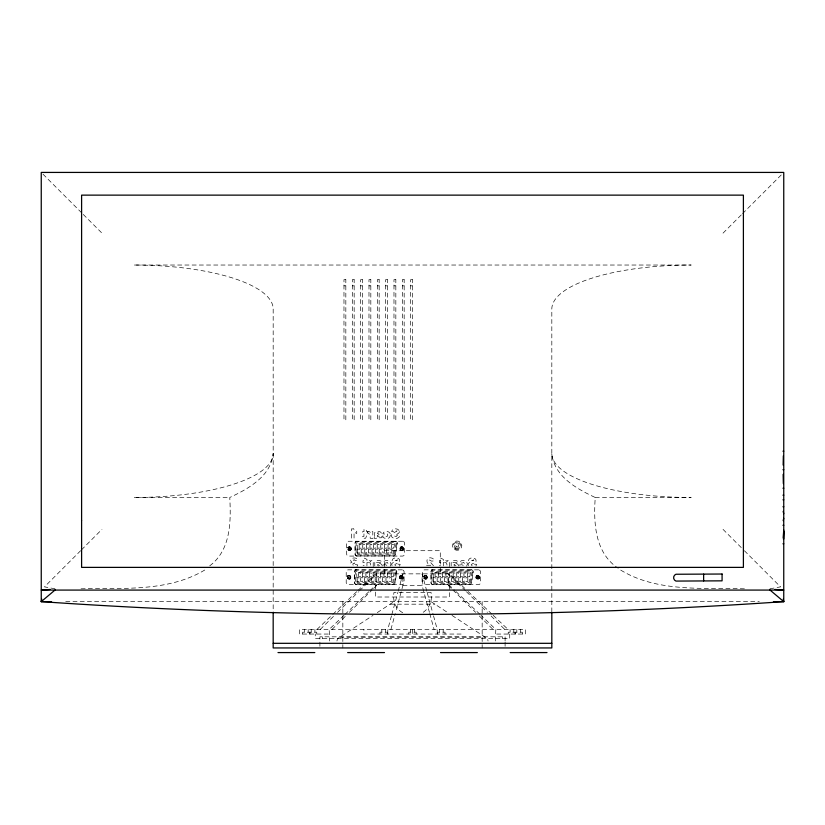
<?xml version="1.0" encoding="UTF-8"?>
<svg xmlns="http://www.w3.org/2000/svg" width="825" height="825" viewBox="0 0 825 825"><rect width="100%" height="100%" fill="white"/><g stroke="black" fill="none" stroke-linecap="round" stroke-linejoin="round"><path stroke-width="0.62" stroke-dasharray="4.12 3.09" d="M367.95 579.49L367.95 577.727L369.796 577.727L369.796 581.522L367.95 581.522L367.95 579.769M368.393 550.904L368.393 549.141L370.25 549.141L370.25 552.936L368.393 552.936L368.393 551.183M369.528 574.747L369.528 572.983L371.374 572.983L371.374 576.788L369.528 576.788L369.528 575.025M369.971 546.16L369.982 544.397L371.827 544.397L371.827 548.202L369.982 548.202L369.971 546.439M380.346 574.747L380.346 572.983L382.192 572.983L382.192 576.788L380.346 576.788L380.346 575.025M380.799 546.16L380.799 544.397L382.645 544.397L382.645 548.202L380.799 548.202L380.799 546.439M383.955 575.025L383.955 576.788L385.801 576.788L385.801 572.983L383.955 572.983L383.955 574.747M384.409 546.439L384.409 548.202L386.255 548.202L386.255 544.397L384.409 544.397L384.409 546.16M387.554 575.025L387.554 576.788L389.41 576.788L389.41 572.983L387.554 572.983L387.554 574.747M388.008 546.439L388.008 548.202L389.864 548.202L389.864 544.397L388.008 544.397L388.008 546.16M391.163 575.025L391.163 576.788L393.009 576.788L393.009 572.983L391.163 572.983L391.163 574.747M391.617 546.439L391.617 548.202L393.463 548.202L393.463 544.397L391.617 544.397L391.617 546.16M444.335 579.49L444.335 577.727L446.191 577.727L446.191 581.522L444.335 581.522L444.335 579.769M445.912 574.747L445.923 572.983L447.769 572.983L447.769 576.788L445.923 576.788L445.912 575.025M456.741 574.747L456.741 572.983L458.587 572.983L458.587 576.788L456.741 576.788L456.741 575.025M460.35 575.025L460.35 576.788L462.196 576.788L462.196 572.983L460.35 572.983L460.35 574.747M463.949 575.025L463.949 576.788L465.805 576.788L465.805 572.983L463.949 572.983L463.949 574.747M467.558 575.025L467.558 576.788L469.404 576.788L469.404 572.983L467.558 572.983L467.558 574.747M357.122 579.49L357.122 577.727L358.968 577.727L358.968 581.532L357.122 581.532L357.122 579.769M357.576 550.904L357.576 549.141L359.422 549.141L359.422 552.946L357.576 552.946L357.576 551.183M358.7 574.747L358.7 572.983L360.556 572.983L360.556 576.788L358.7 576.788L358.7 575.025M359.153 546.16L359.153 544.397L360.999 544.397L360.999 548.202L359.153 548.202L359.153 546.439M364.341 579.769L364.341 581.532L366.187 581.532L366.187 577.727L364.341 577.727L364.341 579.49M364.794 551.183L364.794 552.946L366.64 552.946L366.64 549.141L364.794 549.141L364.794 550.904M365.918 575.025L365.918 576.788L367.764 576.788L367.764 572.983L365.918 572.983L365.918 574.747M366.372 546.439L366.372 548.202L368.218 548.202L368.218 544.397L366.372 544.397L366.372 546.16M373.137 575.025L373.127 576.788L374.983 576.788L374.983 572.983L373.127 572.983L373.137 574.747M373.591 546.439L373.581 548.202L375.427 548.202L375.427 544.397L373.581 544.397L373.591 546.16M375.169 579.758L375.158 581.522L377.004 581.522L377.004 577.727L375.158 577.727L375.169 579.48M375.612 551.172L375.612 552.936L377.458 552.936L377.458 549.141L375.612 549.141L375.612 550.904M378.757 579.48L378.768 577.717L380.614 577.717L380.614 581.512L378.768 581.512L378.757 579.758M379.211 550.894L379.222 549.13L381.067 549.13L381.067 552.925L379.222 552.925L379.211 551.172M385.987 579.758L385.976 581.512L387.832 581.512L387.832 577.717L385.976 577.717L385.987 579.48M386.44 551.172L386.43 552.925L388.276 552.925L388.276 549.13L386.43 549.13L386.44 550.894M433.517 579.49L433.517 577.727L435.363 577.727L435.363 581.532L433.517 581.532L433.517 579.769M435.095 574.747L435.095 572.983L436.941 572.983L436.941 576.788L435.095 576.788L435.095 575.025M440.736 579.769L440.736 581.532L442.582 581.532L442.582 577.727L440.736 577.727L440.736 579.49M442.313 575.025L442.313 576.788L444.159 576.788L444.159 572.983L442.313 572.983L442.313 574.747M449.532 575.025L449.522 576.788L451.368 576.788L451.368 572.983L449.522 572.983L449.532 574.747M451.553 579.758L451.553 581.522L453.399 581.522L453.399 577.727L451.553 577.727L451.553 579.48M455.153 579.48L455.163 577.717L457.009 577.717L457.009 581.512L455.163 581.512L455.153 579.758M462.382 579.758L462.371 581.512L464.217 581.512L464.217 577.717L462.371 577.717L462.382 579.48M377.2 546.439L377.19 548.202L379.036 548.202L379.036 544.397L377.19 544.397L377.2 546.16M453.142 575.025L453.131 576.788L454.977 576.788L454.977 572.983L453.131 572.983L453.142 574.747M360.742 579.769L360.731 581.532L362.577 581.532L362.577 577.727L360.731 577.727L360.742 579.49M361.195 551.183L361.185 552.946L363.031 552.946L363.031 549.141L361.185 549.141L361.195 550.904M362.33 575.025L362.309 576.788L364.155 576.788L364.155 572.983L362.309 572.983L362.33 574.747M362.773 546.439L362.763 548.202L364.609 548.202L364.609 544.397L362.763 544.397L362.773 546.16M371.57 579.758L371.549 581.522L373.405 581.522L373.405 577.727L371.549 577.727L371.57 579.48M372.023 551.172L372.003 552.936L373.849 552.936L373.849 549.141L372.003 549.141L372.023 550.904M382.387 579.758L382.377 581.512L384.223 581.512L384.223 577.717L382.377 577.717L382.387 579.48M384.718 573.86L384.677 549.13L382.831 549.13L382.831 552.925L384.677 552.925M391.432 579.48L391.442 577.706L389.586 577.706L389.586 581.512L391.442 581.512L391.432 579.758M391.885 550.894L391.896 549.12L390.039 549.12L390.039 552.925L391.896 552.925L391.885 551.172M437.137 579.769L437.126 581.532L438.972 581.532L438.972 577.727L437.126 577.727L437.137 579.49M438.714 575.025L438.704 576.788L440.55 576.788L440.55 572.983L438.704 572.983L438.714 574.747M447.965 579.758L447.944 581.522L449.79 581.522L449.79 577.727L447.944 577.727L447.965 579.48M458.782 579.758L458.772 581.512L460.618 581.512L460.618 577.717L458.772 577.717L458.782 579.48M467.827 579.48L467.837 577.706L465.981 577.706L465.981 581.512L467.837 581.512L467.827 579.758M350.243 576.458L350.243 575.881C341.952 574.386 352.419 584.028 350.243 575.881C343.592 575.675 352.265 581.625 349.666 575.933M350.697 547.872L350.697 547.295C342.396 545.799 352.873 555.442 350.697 547.295C344.046 547.099 352.718 553.039 350.12 547.346M426.638 576.458L426.638 575.881C418.337 574.386 428.814 584.028 426.638 575.881C419.987 575.675 428.66 581.625 426.061 575.933M393.061 579.758L392.937 582.481L357.039 582.543L356.678 572.375L394.113 571.972L393.061 579.48M393.515 551.172L393.319 553.936L357.493 553.967L357.132 543.788L394.567 543.386L393.515 550.894M469.456 579.758L469.26 582.522L433.434 582.543L433.073 572.375L470.508 571.972L469.456 579.48M394.072 579.758L394.03 582.584A1.248 1.248 0 0 1 392.906 583.543L356.307 583.502L355.657 582.708L355.699 571.447L395.165 570.993L395.68 572.014L394.072 579.48M394.525 551.172L394.474 553.998A1.248 1.248 0 0 1 393.36 554.957L356.864 554.947L356.122 554.204L356.142 542.86L395.618 542.407L396.134 543.428L394.525 550.894M470.467 579.758L470.415 582.584A1.248 1.248 0 0 1 469.301 583.543L432.805 583.533L432.052 582.708L432.083 571.447L471.56 570.993L472.075 572.014L470.467 579.48M366.929 565.868L366.981 562.537L367.929 562.537L367.929 560.66L366.981 560.66L366.981 559.422L364.403 558.102L364.403 560.66L362.99 560.66L362.99 562.537L364.403 562.537L364.32 565.486L363.082 565.538M443.303 565.868L443.355 562.537L444.304 562.537L444.304 560.66L443.355 560.66L443.355 559.422L440.777 558.102L440.777 560.66L439.364 560.66L439.364 562.537L440.777 562.537L440.694 565.486L439.457 565.538M400.373 549.264L400.331 549.832C408.334 552.472 399.31 541.468 400.331 549.832C406.859 550.914 399.063 543.892 400.868 549.863A1.495 1.495 0 0 0 403.239 548.79L403.59 548.357M399.929 577.851L399.877 578.418C407.89 581.058 398.857 570.054 399.877 578.418C406.405 579.501 398.609 572.478 400.414 578.449A1.495 1.495 0 0 0 402.786 577.376L403.136 576.943M476.314 577.851L476.272 578.418C484.275 581.058 475.252 570.054 476.272 578.418C482.8 579.501 475.004 572.478 476.809 578.449A1.495 1.495 0 0 0 479.181 577.376L479.531 576.943M382.15 565.981C382.996 562.279 369.074 561.949 381.996 562.567C381.325 559.793 376.922 559.928 375.2 561.516A2.908 2.908 0 0 0 374.787 562.98L374.787 565.94M458.525 565.981C459.37 562.279 445.438 561.949 458.36 562.567C457.689 559.793 453.286 559.928 451.574 561.516A2.908 2.908 0 0 0 451.162 562.98L451.162 565.94M403.105 548.027L402.621 547.429M402.662 576.613L402.167 576.005M479.047 576.613L478.562 576.005M395.381 554.204L397.083 542.974A1.712 1.712 0 0 0 395.804 541.489L356.41 541.489A1.629 1.629 0 0 0 355.235 542.664L355.183 554.204A1.898 1.898 0 0 0 356.864 555.885L393.412 555.885M394.927 582.78L396.629 571.56A1.712 1.712 0 0 0 395.35 570.075L355.957 570.075A1.629 1.629 0 0 0 354.781 571.251L354.729 582.79A1.898 1.898 0 0 0 356.41 584.471L392.968 584.471M471.323 582.78L473.024 571.56A1.712 1.712 0 0 0 471.745 570.075L432.352 570.075A1.629 1.629 0 0 0 431.176 571.251L431.124 582.79A1.898 1.898 0 0 0 432.805 584.471L469.353 584.471M350.439 550.223L351.089 549.522M349.986 578.81L350.635 578.108M426.381 578.81L427.03 578.108M347.882 549.656L347.995 549.13M347.428 578.243L347.542 577.717M423.823 578.243L423.937 577.717M348.449 547.099L347.799 547.8M347.995 575.685L347.346 576.386M424.39 575.685L423.741 576.386M350.852 548.233L351.007 547.666M350.408 576.819L350.553 576.252M426.793 576.819L426.948 576.252M391.473 615.842L387.781 629.423L387.781 634.054M391.813 614.604L397.867 592.381M398.207 591.143L402.909 573.86L402.909 585.441L395.588 612.315M390.926 629.423L395.257 613.542M402.528 550.347L403.27 549.739M402.074 578.933L402.817 578.325M478.469 578.933L479.212 578.325M400.073 549.429L400.259 548.883M399.62 578.005L399.816 577.469M476.015 578.005L476.2 577.469M336.94 640.994L337.497 638.684L372.993 615.409M495.278 640.994L495.835 629.423L481.027 615.347M403.147 549.172L403.6 548.842A1.856 1.856 0 0 0 401.002 546.975L400.259 547.583M402.693 577.758L403.157 577.428A1.856 1.856 0 0 0 400.548 575.561L399.805 576.17M479.088 577.758L479.542 577.428A1.856 1.856 0 0 0 476.943 575.561L476.2 576.17M402.703 612.727C395.381 608.881 392.483 600.239 393.979 592.381L431.021 592.381C432.888 601.054 428.701 610.17 420.523 613.779M348.624 547.408L348.892 546.893A1.856 1.856 0 0 1 351.254 549.068L350.759 549.378M348.171 575.994L348.439 575.479A1.856 1.856 0 0 1 350.8 577.655L350.305 577.964M424.566 575.994L424.834 575.479A1.856 1.856 0 0 1 427.195 577.655L426.7 577.964M399.548 566.125L400.177 564.3L397.454 564.135L397.32 564.712A1.403 1.403 0 0 1 396.557 565.568C391.493 564.898 398.578 563.279 399.63 561.65C401.063 557.205 392.339 556.421 392.081 560.711L394.773 560.866C402.053 557.989 392.566 562.382 391.865 563.63A2.949 2.949 0 0 0 392.267 565.991M475.922 566.125L476.551 564.3L473.828 564.135L473.694 564.712A1.403 1.403 0 0 1 472.931 565.568C467.868 564.898 474.942 563.279 475.994 561.65C477.438 557.205 468.713 556.421 468.445 560.711L471.147 560.866C478.418 557.989 468.94 562.382 468.239 563.63A2.949 2.949 0 0 0 468.641 565.991M390.173 566.187C393.638 561.443 384.79 557.927 383.192 562.815L385.615 563.135L387.41 562.382L388.255 564.114L387.42 565.682L385.502 564.733L383.058 565.012L383.326 565.733A3.073 3.073 0 0 0 383.718 566.342M466.548 566.187C470.002 561.443 461.165 557.927 459.566 562.815L461.979 563.135L463.774 562.382L464.63 564.114L463.794 565.682L461.876 564.733L459.432 565.012L459.7 565.733A3.073 3.073 0 0 0 460.092 566.342M357.05 566.363L357.772 564.919L355.204 564.578C354.028 568.642 350.79 562.207 354.781 563.372L354.317 561.557A1.176 1.176 0 0 1 353.213 560.887L354.08 559.546L355.204 560.783L357.637 560.35C356.916 555.627 347.212 558.618 351.914 562.258L350.687 562.898L350.12 564.424A3.083 3.083 0 0 0 350.553 565.981M400.868 549.863A1.495 1.495 0 0 1 401.125 547.274L401.466 546.831M400.414 578.449A1.495 1.495 0 0 1 400.672 575.86L401.012 575.417M476.809 578.449A1.495 1.495 0 0 1 477.067 575.86L477.407 575.417M351.295 548.584L350.893 549.007A1.495 1.495 0 0 1 348.408 549.78A1.495 1.495 0 0 1 348.975 547.243L349.367 546.81M350.842 577.17L350.439 577.593A1.495 1.495 0 0 1 347.954 578.366A1.495 1.495 0 0 1 348.521 575.829L348.913 575.396M427.237 577.17L426.834 577.593A1.495 1.495 0 0 1 424.349 578.366A1.495 1.495 0 0 1 424.916 575.829L425.308 575.396M80.623 550.708L44.467 586.874L55.027 588.803M81.5 549.832L101.96 529.382M723.04 233.135L741.737 214.448M742.613 213.562L782.688 173.498M320.234 629.423L333.898 615.976M337.549 612.398L358.504 591.783M359.411 590.886L376.726 573.86L376.726 585.441L373.075 589.029M332.001 629.423L345.696 615.955M349.346 612.367L372.157 589.927M316.975 629.423L331.825 615.306M332.764 614.429L356.895 591.494M357.823 590.618L375.457 573.86L449.543 573.86L467.177 590.618M343.973 615.347L329.165 629.423L329.722 640.994M344.902 614.47L368.981 591.597M369.909 590.71L375.457 585.441L376.726 585.441M209.725 565.837C230.979 549.904 231.031 521.369 229.763 497.485C248.356 488.802 271.002 476.272 273.178 453.564A139.322 44.055 0 0 1 133.846 497.485L229.763 497.485M377.272 612.604L393.979 601.642M204.724 570.044C167.64 592.226 121.822 587.771 80.592 588.844M401.888 547.15L402.414 546.923M401.435 575.737L401.961 575.51M477.83 575.737L478.356 575.51M402.961 549.512L403.497 549.316M402.507 578.098L403.043 577.902M478.902 578.098L479.438 577.902M349.748 547.212L350.305 547.016M349.305 575.798L349.852 575.602M425.69 575.798L426.247 575.602M356.142 541.386L356.854 541.252A1.825 1.825 0 0 0 354.998 543.108L354.998 554.214A2.083 2.083 0 0 0 356.854 556.071M355.688 569.972L356.4 569.838A1.825 1.825 0 0 0 354.544 571.694L354.544 582.801A2.083 2.083 0 0 0 356.4 584.657M432.083 569.972L432.795 569.838A1.825 1.825 0 0 0 430.939 571.694L430.939 582.801A2.083 2.083 0 0 0 432.795 584.657M401.002 546.975A1.856 1.856 0 0 0 400.682 550.162L401.218 550.048M400.548 575.561A1.856 1.856 0 0 0 400.228 578.748L400.764 578.634M476.943 575.561A1.856 1.856 0 0 0 476.623 578.748L477.159 578.634M769.972 588.803L780.533 586.874L744.377 550.708M402.27 547.243L402.837 547.161M401.816 575.819L402.383 575.737M478.211 575.819L478.778 575.737M348.728 550.007L348.16 549.481M348.274 578.593L347.707 578.067M424.669 578.593L424.102 578.067M343.973 285.821L345.83 285.821M352.306 285.821L354.162 285.821M360.649 285.821L362.495 285.821M368.981 285.821L370.827 285.821M377.314 285.821L379.16 285.821M385.646 285.821L387.502 285.821M393.979 285.821L395.835 285.821M402.311 285.821L404.168 285.821M410.644 285.821L412.5 285.821M595.238 497.485L691.154 497.485A139.322 44.055 0 0 1 551.822 453.564C553.998 476.272 576.644 488.802 595.238 497.485C593.536 522.277 594.619 551.605 617.069 567.518M384.718 550.708L440.282 550.708L440.282 573.86M426.546 565.269L430.557 565.269C424.844 563.609 426.247 555.668 432.372 558.278A2.578 2.578 0 0 1 433.857 559.938L434.074 560.907L431.496 561.113C425.721 557.153 432.62 564.939 433.991 566.259M402.909 585.441L422.091 585.441L429.412 612.315M465.589 590.886L448.274 573.86L448.274 585.441L449.543 585.441L455.091 590.71M65.742 601.642L759.258 601.642M390.112 604.178L434.888 604.178M328.298 634.054L299.588 634.054L299.588 629.423L525.412 629.423L525.412 634.054L496.702 634.054M461.113 634.054L363.887 634.054L363.887 629.423M339.817 637.158L485.183 637.158M744.408 588.844C702.498 587.565 654.988 592.69 617.966 568.363M431.021 601.642L447.728 612.604M452.007 615.409L487.503 638.684L488.06 640.994M468.105 591.494L492.236 614.429M493.175 615.306L508.025 629.423M456.019 591.597L480.098 614.47M466.496 591.783L487.451 612.398M491.102 615.976L504.766 629.423M448.274 585.441L451.925 589.029M452.843 589.927L475.654 612.367M479.304 615.955L492.999 629.423M723.04 529.382L743.5 549.832M43.034 174.209L82.387 213.562M83.263 214.448L101.96 233.135M426.793 591.143L422.091 573.86L422.091 585.441M427.133 592.381L433.187 614.604M433.527 615.842L437.219 629.423L437.219 634.054M429.743 613.542L434.074 629.423M447.016 565.115L446.614 562.918L445.108 562.691L444.314 560.856L446.057 560.577L447.191 561.753L447.191 560.66L449.594 560.66L449.594 567.363M370.642 565.115L370.239 562.918L368.744 562.691L367.94 560.856L369.683 560.577L370.817 561.753L370.817 560.66L373.22 560.66L373.22 567.363M551.822 611.933L551.822 308.952A139.322 44.055 0 0 1 691.154 265.031L133.846 265.031A139.322 44.055 0 0 1 273.178 308.952L273.178 612.428M522.38 634.054L522.38 632.197L508.241 632.197L508.241 634.054M520.534 629.423L520.534 632.197M516.832 629.423L516.832 632.197M515.656 632.197L515.656 634.054M514.975 632.197L514.975 634.054M513.8 629.423L513.8 632.197M510.097 629.423L510.097 632.197M509.726 634.054L509.726 638.684L315.274 638.684L315.274 634.054M505.096 640.994L505.096 636.828L319.904 636.828L319.904 640.994M505.096 642.149L505.096 646.779M502.322 636.828L502.322 638.684M482.161 601.642L482.161 614.501M482.161 615.79L482.161 647.945M449.543 585.441L449.543 597.011L375.457 597.011L375.457 585.441M445.036 634.054L445.036 632.197L437.632 632.197L437.632 634.054M443.18 629.423L443.18 632.197M439.478 629.423L439.478 632.197M416.202 634.054L416.202 632.197L408.798 632.197L408.798 634.054M414.356 629.423L414.356 632.197M412.5 629.423L412.5 634.054M410.644 629.423L410.644 632.197M387.368 634.054L387.368 632.197L379.964 632.197L379.964 634.054M385.522 629.423L385.522 632.197M381.82 629.423L381.82 632.197M342.839 601.642L342.839 614.501M342.839 615.79L342.839 647.945M322.678 636.828L322.678 638.684M319.904 642.149L319.904 646.779M316.759 634.054L316.759 632.197L302.62 632.197L302.62 634.054M314.903 629.423L314.903 632.197M311.2 629.423L311.2 632.197M310.025 632.197L310.025 634.054M309.344 632.197L309.344 634.054M308.168 629.423L308.168 632.197M304.466 629.423L304.466 632.197M400.672 575.86A1.495 1.495 0 0 1 402.786 577.376M403.157 577.428A1.856 1.856 0 0 1 400.228 578.748M394.824 569.838A1.898 1.898 0 0 1 396.784 572.127L395.113 582.821A2.372 2.372 0 0 1 392.978 584.657M350.8 577.655A1.856 1.856 0 0 1 347.738 578.614A1.856 1.856 0 0 1 348.439 575.479M348.521 575.829A1.495 1.495 0 0 1 350.439 577.593M477.067 575.86A1.495 1.495 0 0 1 479.181 577.376M479.542 577.428A1.856 1.856 0 0 1 476.623 578.748M471.219 569.838A1.898 1.898 0 0 1 473.179 572.127L471.508 582.821A2.372 2.372 0 0 1 469.373 584.657M427.195 577.655A1.856 1.856 0 0 1 424.132 578.614A1.856 1.856 0 0 1 424.834 575.479M424.916 575.829A1.495 1.495 0 0 1 426.834 577.593M401.125 547.274A1.495 1.495 0 0 1 403.239 548.79M403.6 548.842A1.856 1.856 0 0 1 400.682 550.162M395.278 541.252A1.898 1.898 0 0 1 397.238 543.541L395.567 554.235A2.372 2.372 0 0 1 393.432 556.071M351.254 549.068A1.856 1.856 0 0 1 348.191 550.028A1.856 1.856 0 0 1 348.892 546.893M348.975 547.243A1.495 1.495 0 0 1 350.893 549.007M376.747 575.025L376.736 576.788L378.582 576.788L378.582 572.983L376.736 572.983L376.747 575.025M366.568 535.848L365.671 538.22L362.474 538.261L362.67 536.487L363.907 536.436L363.99 533.497L362.577 533.497L362.577 531.609L363.99 531.609L363.99 529.062L366.568 530.382L366.568 531.609L367.507 531.609L366.568 535.848M374.375 536.889L374.045 538.312L376.458 538.312L376.736 537.498C392.205 539.56 368.136 530.506 381.573 533.528C380.903 530.753 376.499 530.877 374.787 532.476A2.908 2.908 0 0 0 374.375 533.93L374.375 536.889M390.4 534.992L389.761 537.147A3.125 3.125 0 0 1 388.08 538.271L384.481 538.158A3.073 3.073 0 0 1 382.903 536.683L382.635 535.972L385.079 535.693L386.997 536.642L387.843 535.064L386.987 533.332L385.192 534.084L382.769 533.765C383.831 530.073 390.741 530.887 390.4 534.992M348.872 548.553C349.656 550.688 350.491 546.965 348.872 548.553M348.418 577.139C349.202 579.274 350.037 575.551 348.418 577.139M424.813 577.139C425.597 579.274 426.432 575.551 424.813 577.139M399.413 531.609C399.805 534.538 390.555 535.456 396.134 536.518A1.403 1.403 0 0 0 396.897 535.673L397.031 535.085L399.754 535.25C399.578 539.055 393.824 539.478 391.844 536.951A2.949 2.949 0 0 1 391.452 534.579C392.143 533.332 401.631 528.949 394.36 531.816L391.658 531.661C391.957 527.835 399.083 527.887 399.413 531.609M379.201 536.353C376.726 538.715 376.324 532.888 379.201 536.353M379.613 565.403C377.138 567.765 376.736 561.928 379.613 565.403M455.988 565.403C453.513 567.765 453.111 561.928 455.988 565.403M401.218 548.439C401.692 550.667 403.033 547.088 401.218 548.439M400.764 577.026C401.239 579.253 402.579 575.675 400.764 577.026M477.159 577.026C477.634 579.253 478.974 575.675 477.159 577.026M368.177 531.548L367.527 531.816L368.321 533.641L370.002 534.229L370.219 538.312L372.807 538.312L372.807 531.609L370.394 531.609L370.394 532.713L369.683 531.723L368.177 531.548M345.83 279.665L343.973 279.665L343.973 419.966L345.83 419.966L345.83 279.665M354.162 279.665L352.306 279.665L352.306 419.966L354.162 419.966L354.162 279.665M362.495 279.665L360.649 279.665L360.649 419.966L362.495 419.966L362.495 279.665M370.827 279.665L368.981 279.665L368.981 419.966L370.827 419.966L370.827 279.665M379.16 279.665L377.314 279.665L377.314 419.966L379.16 419.966L379.16 279.665M387.502 279.665L385.646 279.665L385.646 419.966L387.502 419.966L387.502 279.665M395.835 279.665L393.979 279.665L393.979 419.966L395.835 419.966L395.835 279.665M404.168 279.665L402.311 279.665L402.311 419.966L404.168 419.966L404.168 279.665M412.5 279.665L410.644 279.665L410.644 419.966L412.5 419.966L412.5 279.665M353.574 528.897L351.45 528.897L351.45 538.312L354.049 538.312L354.049 532.146L356.751 533.497L356.751 531.382L353.574 528.897M402.693 541.252L348.521 541.252A2.083 2.083 0 0 0 346.665 543.108L346.665 554.214A2.083 2.083 0 0 0 348.521 556.071L402.693 556.071A2.083 2.083 0 0 0 404.539 554.214L404.539 543.108A2.083 2.083 0 0 0 402.693 541.252M402.239 569.838L348.067 569.838A2.083 2.083 0 0 0 346.211 571.694L346.211 582.801A2.083 2.083 0 0 0 348.067 584.657L402.239 584.657A2.083 2.083 0 0 0 404.085 582.801L404.085 571.694A2.083 2.083 0 0 0 402.239 569.838M478.634 569.838L424.463 569.838A2.083 2.083 0 0 0 422.606 571.694L422.606 582.801A2.083 2.083 0 0 0 424.463 584.657L478.634 584.657A2.083 2.083 0 0 0 480.48 582.801L480.48 571.694A2.083 2.083 0 0 0 478.634 569.838M456.483 546.851A1.392 1.392 0 0 0 458.566 545.655A1.392 1.392 0 0 0 456.483 544.448A1.392 1.392 0 0 0 456.483 546.851M455.792 548.058A2.774 2.774 0 0 0 459.958 545.655A2.774 2.774 0 0 0 455.792 543.252A2.774 2.774 0 0 0 455.792 548.058M454.864 549.667A4.63 4.63 0 0 0 461.814 545.655A4.63 4.63 0 0 0 454.864 541.643A4.63 4.63 0 0 0 454.864 549.667M455.328 548.862A3.702 3.702 0 0 0 460.886 545.655A3.702 3.702 0 0 0 455.328 542.448A3.702 3.702 0 0 0 455.328 548.862"/><path stroke-width="1.24" d="M783.348 483.594L783.152 474.334M783.348 537.766L783.729 529.98M783.399 539.076L783.626 531.331L783.729 539.076M51.562 601.642L41.25 601.642L41.786 599.177M773.438 601.642L783.75 601.642L783.75 172.425L41.25 172.425L41.25 601.642L55.275 589.813M49.974 589.462L41.25 590.081L783.75 590.081L775.026 589.462M782.956 451.192L783.75 451.192M783.152 465.083L783.348 455.823M782.956 469.703L783.75 469.703M782.956 488.225L783.75 488.225M782.956 495.175L783.75 495.175M782.956 499.806L783.75 499.806M782.956 506.746L783.75 506.746M783.152 511.376L783.75 513.697M783.75 518.327L783.152 520.637M782.956 525.267L783.75 525.267M782.956 543.788L783.75 543.788M273.178 643.314L551.822 643.314M277.994 652.575L314.82 652.575M347.655 652.575L384.481 652.575M440.519 652.575L477.345 652.575M510.18 652.575L547.006 652.575M769.725 589.813L783.75 601.642A2719.973 1365.066 0 0 1 41.25 601.642M783.214 599.177L783.75 601.642M703.632 574.118L703.632 580.934M551.822 612.428L551.822 647.945L273.178 647.945L273.178 612.428M81.603 520.534L81.603 567.383L743.397 567.383L743.397 195.133L81.603 195.133L81.603 520.534M722.081 574.025L675.953 574.252A3.661 3.64 -55.6 0 0 675.953 581.078L722.081 580.841L722.081 574.025"/></g></svg>
